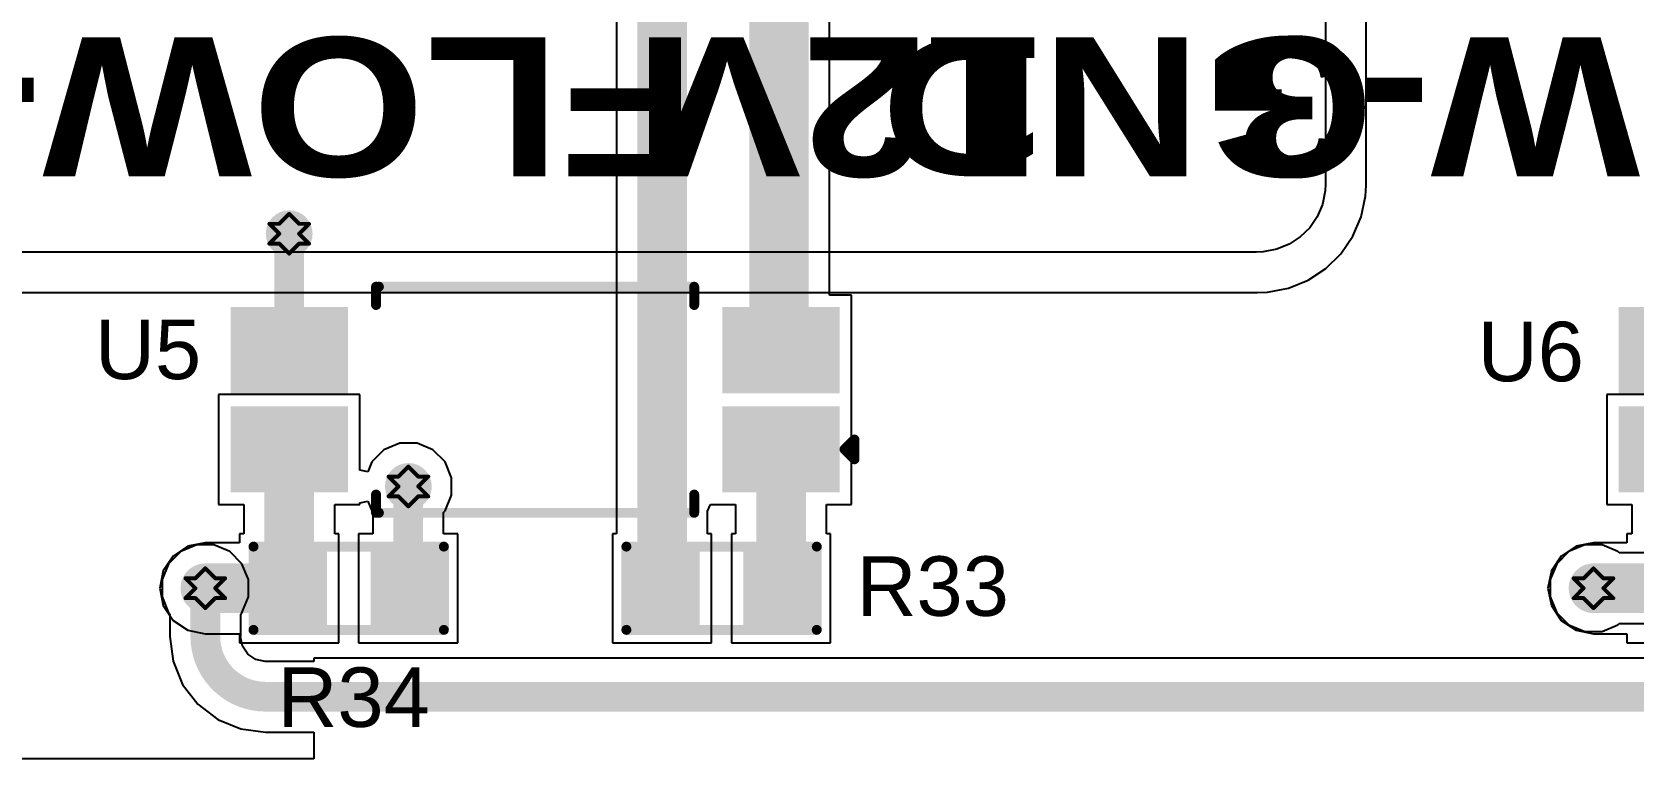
# Model space of a CAD drawing. Header units: inches. Extents: x -25 to 209, y 65 to 158.
# Drawn here: x 8.44 to 28.96, y 95.91 to 105.21 of the extents above; entities that cross this region are included whole.
import ezdxf

# ---------------------------------------------------------------- set-up
doc = ezdxf.new("R2010")
doc.units = ezdxf.units.IN
for name, color, linetype in [('Bottom Layer', 5, 'Continuous'), ('Drill Drawing', 1, 'Continuous'), ('Top Layer', 1, 'Continuous'), ('Top Overlay', 2, 'Continuous'), ('Top Paste', 8, 'Continuous'), ('Top Solder', 216, 'Continuous'), ('Via Holes', 16, 'Continuous')]:
    doc.layers.add(name, color=color, linetype=linetype)
doc.styles.add('Arial', font='', dxfattribs={"height": 0.2})
doc.styles.add('Arial Black_Bold', font='', dxfattribs={"height": 0.2})
doc.styles.get('Arial').set_extended_font_data('Arial')
doc.styles.get('Arial Black_Bold').set_extended_font_data('Arial Black', bold=True)

# ---------------------------------------------------------------- blocks, each defined once
blk = doc.blocks.new('SOP_4_1_27_13')
at = {"layer": 'Top Layer'}
for points in [[(-3.80000129, 1.0849991), (-2.50000135, 1.0849991), (-2.50000135, 0.1850009), (-3.80000129, 0.1850009)], [(2.50000135, 1.0849991), (3.80000129, 1.0849991), (3.80000129, 0.1850009), (2.50000135, 0.1850009)], [(-3.79999875, -0.1850009), (-2.49999881, -0.1850009), (-2.49999881, -1.0849991), (-3.79999875, -1.0849991)], [(2.50000135, -0.18499836), (3.80000129, -0.18499836), (3.80000129, -1.08499656), (2.50000135, -1.08499656)]]:
    blk.add_hatch(color=1, dxfattribs=at).paths.add_polyline_path(points)
at = {"layer": 'Top Paste'}
for points in [[(-3.80000129, 1.0849991), (-2.50000135, 1.0849991), (-2.50000135, 0.1850009), (-3.80000129, 0.1850009)], [(2.50000135, 1.0849991), (3.80000129, 1.0849991), (3.80000129, 0.1850009), (2.50000135, 0.1850009)], [(-3.79999875, -0.1850009), (-2.49999881, -0.1850009), (-2.49999881, -1.0849991), (-3.79999875, -1.0849991)], [(2.50000135, -0.18499836), (3.80000129, -0.18499836), (3.80000129, -1.08499656), (2.50000135, -1.08499656)]]:
    blk.add_hatch(color=8, dxfattribs=at).paths.add_polyline_path(points)
at = {"layer": 'Top Solder'}
for points in [[(-3.90160129, 1.1865991), (-2.39840135, 1.1865991), (-2.39840135, 0.0834009), (-3.90160129, 0.0834009)], [(2.39840135, 1.1865991), (3.90160129, 1.1865991), (3.90160129, 0.0834009), (2.39840135, 0.0834009)], [(-3.90159875, -0.0834009), (-2.39839881, -0.0834009), (-2.39839881, -1.1865991), (-3.90159875, -1.1865991)], [(2.39840135, -0.08339836), (3.90160129, -0.08339836), (3.90160129, -1.18659656), (2.39840135, -1.18659656)]]:
    blk.add_hatch(color=216, dxfattribs=at).paths.add_polyline_path(points)
at = {"layer": 'Top Overlay'}
for points in [[(2.00099422, 1.4478, 0.127, 0.127, 0), (-2.03760578, 1.4478, 0.127, 0.127, 0)], [(-2.03760578, 1.4478, 0.127, 0.127, 0), (-2.03760578, 1.21359422, 0.127, 0.127, 0)], [(2.03760832, 1.4478, 0.127, 0.127, 0), (2.03760832, 1.21359168, 0.127, 0.127, 0)], [(-4.089399999999999, 0.7619999999999999, 0.127, 0.127, 0), (-4.089399999999999, 0.508, 0.127, 0.127, 0)], [(-3.96240254, 0.6349974599999999, 0.127, 0.127, 0), (-4.089399999999999, 0.7619999999999999, 0.127, 0.127, 0)], [(-3.96240254, 0.6349974599999999, 0.127, 0.127, 0), (-4.089399999999999, 0.508, 0.127, 0.127, 0)], [(-2.03760832, -1.21359422, 0.127, 0.127, 0), (-2.03760832, -1.44779746, 0.127, 0.127, 0)], [(2.03761086, -1.44779746, 0.127, 0.127, 0), (2.03760832, -1.21359422, 0.127, 0.127, 0)], [(2.00099676, -1.44779746, 0.127, 0.127, 0), (-2.03760832, -1.44779746, 0.127, 0.127, 0)]]:
    blk.add_lwpolyline(points, format="xyseb", dxfattribs=at)
for points in [[(-2.06935578, 1.4478, 0.0635, 0.0635, 1), (-2.00585578, 1.4478, 0.0635, 0.0635, 1)], [(-2.06935578, 1.4478, 0.0635, 0.0635, 1), (-2.00585578, 1.4478, 0.0635, 0.0635, 1)], [(1.96924422, 1.4478, 0.0635, 0.0635, 1), (2.03274422, 1.4478, 0.0635, 0.0635, 1)], [(2.00585832, 1.4478, 0.0635, 0.0635, 1), (2.06935832, 1.4478, 0.0635, 0.0635, 1)], [(-2.06935578, 1.21359422, 0.0635, 0.0635, 1), (-2.00585578, 1.21359422, 0.0635, 0.0635, 1)], [(2.00585832, 1.21359168, 0.0635, 0.0635, 1), (2.06935832, 1.21359168, 0.0635, 0.0635, 1)], [(-4.12115, 0.7619999999999999, 0.0635, 0.0635, 1), (-4.05765, 0.7619999999999999, 0.0635, 0.0635, 1)], [(-4.12115, 0.7619999999999999, 0.0635, 0.0635, 1), (-4.05765, 0.7619999999999999, 0.0635, 0.0635, 1)], [(-3.99415254, 0.6349974599999999, 0.0635, 0.0635, 1), (-3.93065254, 0.6349974599999999, 0.0635, 0.0635, 1)], [(-3.99415254, 0.6349974599999999, 0.0635, 0.0635, 1), (-3.93065254, 0.6349974599999999, 0.0635, 0.0635, 1)], [(-4.12115, 0.508, 0.0635, 0.0635, 1), (-4.05765, 0.508, 0.0635, 0.0635, 1)], [(-4.12115, 0.508, 0.0635, 0.0635, 1), (-4.05765, 0.508, 0.0635, 0.0635, 1)], [(-2.06935832, -1.21359422, 0.0635, 0.0635, 1), (-2.00585832, -1.21359422, 0.0635, 0.0635, 1)], [(2.00585832, -1.21359422, 0.0635, 0.0635, 1), (2.06935832, -1.21359422, 0.0635, 0.0635, 1)], [(-2.06935832, -1.44779746, 0.0635, 0.0635, 1), (-2.00585832, -1.44779746, 0.0635, 0.0635, 1)], [(-2.06935832, -1.44779746, 0.0635, 0.0635, 1), (-2.00585832, -1.44779746, 0.0635, 0.0635, 1)], [(1.96924676, -1.44779746, 0.0635, 0.0635, 1), (2.03274676, -1.44779746, 0.0635, 0.0635, 1)], [(2.00586086, -1.44779746, 0.0635, 0.0635, 1), (2.06936086, -1.44779746, 0.0635, 0.0635, 1)]]:
    blk.add_lwpolyline(points, format="xyseb", close=True, dxfattribs=at)
blk = doc.blocks.new('SOP_4_1_27_14')
at = {"layer": 'Top Layer'}
for points in [[(-3.79999875, 1.0849991), (-2.49999881, 1.0849991), (-2.49999881, 0.1850009), (-3.79999875, 0.1850009)], [(2.50000135, 1.08499656), (3.80000129, 1.08499656), (3.80000129, 0.18499836), (2.50000135, 0.18499836)], [(-3.80000129, -0.1850009), (-2.50000135, -0.1850009), (-2.50000135, -1.0849991), (-3.80000129, -1.0849991)], [(2.50000135, -0.1850009), (3.80000129, -0.1850009), (3.80000129, -1.0849991), (2.50000135, -1.0849991)]]:
    blk.add_hatch(color=1, dxfattribs=at).paths.add_polyline_path(points)
at = {"layer": 'Top Paste'}
for points in [[(-3.79999875, 1.0849991), (-2.49999881, 1.0849991), (-2.49999881, 0.1850009), (-3.79999875, 0.1850009)], [(2.50000135, 1.08499656), (3.80000129, 1.08499656), (3.80000129, 0.18499836), (2.50000135, 0.18499836)], [(-3.80000129, -0.1850009), (-2.50000135, -0.1850009), (-2.50000135, -1.0849991), (-3.80000129, -1.0849991)], [(2.50000135, -0.1850009), (3.80000129, -0.1850009), (3.80000129, -1.0849991), (2.50000135, -1.0849991)]]:
    blk.add_hatch(color=8, dxfattribs=at).paths.add_polyline_path(points)
at = {"layer": 'Top Solder'}
for points in [[(-3.90159875, 1.1865991), (-2.39839881, 1.1865991), (-2.39839881, 0.0834009), (-3.90159875, 0.0834009)], [(2.39840135, 1.18659656), (3.90160129, 1.18659656), (3.90160129, 0.08339836), (2.39840135, 0.08339836)], [(-3.90160129, -0.0834009), (-2.39840135, -0.0834009), (-2.39840135, -1.1865991), (-3.90160129, -1.1865991)], [(2.39840135, -0.0834009), (3.90160129, -0.0834009), (3.90160129, -1.1865991), (2.39840135, -1.1865991)]]:
    blk.add_hatch(color=216, dxfattribs=at).paths.add_polyline_path(points)
at = {"layer": 'Top Overlay'}
for points in [[(2.00099676, 1.44779746, 0.127, 0.127, 0), (-2.03760832, 1.44779746, 0.127, 0.127, 0)], [(-2.03760832, 1.44779746, 0.127, 0.127, 0), (-2.03760832, 1.21359422, 0.127, 0.127, 0)], [(2.03761086, 1.44779746, 0.127, 0.127, 0), (2.03760832, 1.21359422, 0.127, 0.127, 0)], [(-4.089399999999999, 0.7619999999999999, 0.127, 0.127, 0), (-4.089399999999999, 0.508, 0.127, 0.127, 0)], [(-3.9624, 0.635, 0.127, 0.127, 0), (-4.089399999999999, 0.7619999999999999, 0.127, 0.127, 0)], [(-3.9624, 0.635, 0.127, 0.127, 0), (-4.089399999999999, 0.508, 0.127, 0.127, 0)], [(-2.03760578, -1.21359422, 0.127, 0.127, 0), (-2.03760578, -1.4478, 0.127, 0.127, 0)], [(2.03760832, -1.21359168, 0.127, 0.127, 0), (2.03760832, -1.4478, 0.127, 0.127, 0)], [(2.00099422, -1.4478, 0.127, 0.127, 0), (-2.03760578, -1.4478, 0.127, 0.127, 0)]]:
    blk.add_lwpolyline(points, format="xyseb", dxfattribs=at)
for points in [[(-2.06935832, 1.44779746, 0.0635, 0.0635, 1), (-2.00585832, 1.44779746, 0.0635, 0.0635, 1)], [(-2.06935832, 1.44779746, 0.0635, 0.0635, 1), (-2.00585832, 1.44779746, 0.0635, 0.0635, 1)], [(1.96924676, 1.44779746, 0.0635, 0.0635, 1), (2.03274676, 1.44779746, 0.0635, 0.0635, 1)], [(2.00586086, 1.44779746, 0.0635, 0.0635, 1), (2.06936086, 1.44779746, 0.0635, 0.0635, 1)], [(-2.06935832, 1.21359422, 0.0635, 0.0635, 1), (-2.00585832, 1.21359422, 0.0635, 0.0635, 1)], [(2.00585832, 1.21359422, 0.0635, 0.0635, 1), (2.06935832, 1.21359422, 0.0635, 0.0635, 1)], [(-4.12115, 0.7619999999999999, 0.0635, 0.0635, 1), (-4.05765, 0.7619999999999999, 0.0635, 0.0635, 1)], [(-4.12115, 0.7619999999999999, 0.0635, 0.0635, 1), (-4.05765, 0.7619999999999999, 0.0635, 0.0635, 1)], [(-3.99415, 0.635, 0.0635, 0.0635, 1), (-3.93065, 0.635, 0.0635, 0.0635, 1)], [(-3.99415, 0.635, 0.0635, 0.0635, 1), (-3.93065, 0.635, 0.0635, 0.0635, 1)], [(-4.12115, 0.508, 0.0635, 0.0635, 1), (-4.05765, 0.508, 0.0635, 0.0635, 1)], [(-4.12115, 0.508, 0.0635, 0.0635, 1), (-4.05765, 0.508, 0.0635, 0.0635, 1)], [(-2.06935578, -1.21359422, 0.0635, 0.0635, 1), (-2.00585578, -1.21359422, 0.0635, 0.0635, 1)], [(2.00585832, -1.21359168, 0.0635, 0.0635, 1), (2.06935832, -1.21359168, 0.0635, 0.0635, 1)], [(-2.06935578, -1.4478, 0.0635, 0.0635, 1), (-2.00585578, -1.4478, 0.0635, 0.0635, 1)], [(-2.06935578, -1.4478, 0.0635, 0.0635, 1), (-2.00585578, -1.4478, 0.0635, 0.0635, 1)], [(1.96924422, -1.4478, 0.0635, 0.0635, 1), (2.03274422, -1.4478, 0.0635, 0.0635, 1)], [(2.00585832, -1.4478, 0.0635, 0.0635, 1), (2.06935832, -1.4478, 0.0635, 0.0635, 1)]]:
    blk.add_lwpolyline(points, format="xyseb", close=True, dxfattribs=at)
blk = doc.blocks.new('R___0603_24')
at = {"layer": 'Top Layer'}
for points in [[(-0.3809999999999999, 0.4445), (-0.3810000000000001, -0.4445), (-1.143, -0.4445), (-1.143, 0.4445)], [(1.143, 0.4445), (1.143, -0.4445), (0.3809999999999999, -0.4445), (0.3810000000000001, 0.4445)]]:
    blk.add_hatch(color=1, dxfattribs=at).paths.add_polyline_path(points)
at = {"layer": 'Top Paste'}
for points in [[(-0.3809999999999999, 0.4445), (-0.3810000000000001, -0.4445), (-1.143, -0.4445), (-1.143, 0.4445)], [(1.143, 0.4445), (1.143, -0.4445), (0.3809999999999999, -0.4445), (0.3810000000000001, 0.4445)]]:
    blk.add_hatch(color=8, dxfattribs=at).paths.add_polyline_path(points)
at = {"layer": 'Top Solder'}
for points in [[(-0.2793999999999999, 0.5460999999999999), (-0.2794, -0.5461), (-1.2446, -0.5460999999999999), (-1.2446, 0.5461)], [(1.2446, 0.5460999999999999), (1.2446, -0.5461), (0.2793999999999999, -0.5460999999999999), (0.2794, 0.5461)]]:
    blk.add_hatch(color=216, dxfattribs=at).paths.add_polyline_path(points)
at = {"layer": 'Top Overlay'}
for points in [[(-1.2192, 0.5334, 0.127, 0.127, 0), (1.2192, 0.5334, 0.127, 0.127, 0)], [(-1.2192, -0.5334, 0.127, 0.127, 0), (-1.2192, 0.5334, 0.127, 0.127, 0)], [(1.2192, -0.5334, 0.127, 0.127, 0), (1.2192, 0.5334, 0.127, 0.127, 0)], [(-1.2192, -0.5334, 0.127, 0.127, 0), (1.2192, -0.5334, 0.127, 0.127, 0)]]:
    blk.add_lwpolyline(points, format="xyseb", dxfattribs=at)
for points in [[(-1.25095, 0.5334, 0.0635, 0.0635, 1), (-1.18745, 0.5334, 0.0635, 0.0635, 1)], [(-1.25095, 0.5334, 0.0635, 0.0635, 1), (-1.18745, 0.5334, 0.0635, 0.0635, 1)], [(1.18745, 0.5334, 0.0635, 0.0635, 1), (1.25095, 0.5334, 0.0635, 0.0635, 1)], [(1.18745, 0.5334, 0.0635, 0.0635, 1), (1.25095, 0.5334, 0.0635, 0.0635, 1)], [(-1.25095, -0.5334, 0.0635, 0.0635, 1), (-1.18745, -0.5334, 0.0635, 0.0635, 1)], [(-1.25095, -0.5334, 0.0635, 0.0635, 1), (-1.18745, -0.5334, 0.0635, 0.0635, 1)], [(1.18745, -0.5334, 0.0635, 0.0635, 1), (1.25095, -0.5334, 0.0635, 0.0635, 1)], [(1.18745, -0.5334, 0.0635, 0.0635, 1), (1.25095, -0.5334, 0.0635, 0.0635, 1)]]:
    blk.add_lwpolyline(points, format="xyseb", close=True, dxfattribs=at)
blk = doc.blocks.new('R___0603_25')
at = {"layer": 'Top Layer'}
for points in [[(-0.3809999999999999, 0.4445), (-0.3810000000000001, -0.4445), (-1.143, -0.4445), (-1.143, 0.4445)], [(1.143, 0.4445), (1.143, -0.4445), (0.3809999999999999, -0.4445), (0.3810000000000001, 0.4445)]]:
    blk.add_hatch(color=1, dxfattribs=at).paths.add_polyline_path(points)
at = {"layer": 'Top Paste'}
for points in [[(-0.3809999999999999, 0.4445), (-0.3810000000000001, -0.4445), (-1.143, -0.4445), (-1.143, 0.4445)], [(1.143, 0.4445), (1.143, -0.4445), (0.3809999999999999, -0.4445), (0.3810000000000001, 0.4445)]]:
    blk.add_hatch(color=8, dxfattribs=at).paths.add_polyline_path(points)
at = {"layer": 'Top Solder'}
for points in [[(-0.2793999999999999, 0.5460999999999999), (-0.2794, -0.5461), (-1.2446, -0.5460999999999999), (-1.2446, 0.5461)], [(1.2446, 0.5460999999999999), (1.2446, -0.5461), (0.2793999999999999, -0.5460999999999999), (0.2794, 0.5461)]]:
    blk.add_hatch(color=216, dxfattribs=at).paths.add_polyline_path(points)
at = {"layer": 'Top Overlay'}
for points in [[(-1.2192, 0.5334, 0.127, 0.127, 0), (1.2192, 0.5334, 0.127, 0.127, 0)], [(-1.2192, -0.5333974599999999, 0.127, 0.127, 0), (-1.2192, 0.5334, 0.127, 0.127, 0)], [(1.2192, -0.5333974599999999, 0.127, 0.127, 0), (1.2192, 0.5334, 0.127, 0.127, 0)], [(-1.2192, -0.5333974599999999, 0.127, 0.127, 0), (1.2192, -0.5333974599999999, 0.127, 0.127, 0)]]:
    blk.add_lwpolyline(points, format="xyseb", dxfattribs=at)
for points in [[(-1.25095, 0.5334, 0.0635, 0.0635, 1), (-1.18745, 0.5334, 0.0635, 0.0635, 1)], [(-1.25095, 0.5334, 0.0635, 0.0635, 1), (-1.18745, 0.5334, 0.0635, 0.0635, 1)], [(1.18745, 0.5334, 0.0635, 0.0635, 1), (1.25095, 0.5334, 0.0635, 0.0635, 1)], [(1.18745, 0.5334, 0.0635, 0.0635, 1), (1.25095, 0.5334, 0.0635, 0.0635, 1)], [(-1.25095, -0.5333974599999999, 0.0635, 0.0635, 1), (-1.18745, -0.5333974599999999, 0.0635, 0.0635, 1)], [(-1.25095, -0.5333974599999999, 0.0635, 0.0635, 1), (-1.18745, -0.5333974599999999, 0.0635, 0.0635, 1)], [(1.18745, -0.5333974599999999, 0.0635, 0.0635, 1), (1.25095, -0.5333974599999999, 0.0635, 0.0635, 1)], [(1.18745, -0.5333974599999999, 0.0635, 0.0635, 1), (1.25095, -0.5333974599999999, 0.0635, 0.0635, 1)]]:
    blk.add_lwpolyline(points, format="xyseb", close=True, dxfattribs=at)

msp = doc.modelspace()

# ---------------------------------------------------------------- hatches: boundary and pattern name
at = {"layer": 'Bottom Layer'}
h = msp.add_hatch(color=5, dxfattribs=at)
edge = h.paths.add_edge_path()
edge.add_arc((11.7339999, 102.632002), 0.2999994, 0, 360)
h = msp.add_hatch(color=5, dxfattribs=at)
edge = h.paths.add_edge_path()
edge.add_arc((13.26079136, 99.39586419999999), 0.2999994, 0, 360)
h = msp.add_hatch(color=5, dxfattribs=at)
edge = h.paths.add_edge_path()
edge.add_arc((10.65959768, 98.09300168), 0.2999994, 0, 360)
h = msp.add_hatch(color=5, dxfattribs=at)
edge = h.paths.add_edge_path()
edge.add_arc((28.43959767999999, 98.09283912), 0.2999994, 0, 360)
at = {"layer": 'Top Layer'}
h = msp.add_hatch(color=1, dxfattribs=at)
edge = h.paths.add_edge_path()
edge.add_arc((11.7339999, 102.632002), 0.2999994, 0, 360)
h = msp.add_hatch(color=1, dxfattribs=at)
edge = h.paths.add_edge_path()
edge.add_arc((13.26079136, 99.39586419999999), 0.2999994, 0, 360)
h = msp.add_hatch(color=1, dxfattribs=at)
edge = h.paths.add_edge_path()
edge.add_arc((10.65959768, 98.09300168), 0.2999994, 0, 360)
h = msp.add_hatch(color=1, dxfattribs=at)
edge = h.paths.add_edge_path()
edge.add_arc((28.43959767999999, 98.09283912), 0.2999994, 0, 360)
at = {"layer": 'Via Holes'}
h = msp.add_hatch(color=7, dxfattribs=at)
edge = h.paths.add_edge_path()
edge.add_arc((11.7339999, 102.632002), 0.1499997, 0, 360)
h = msp.add_hatch(color=7, dxfattribs=at)
edge = h.paths.add_edge_path()
edge.add_arc((13.26079136, 99.39586419999999), 0.1499997, 0, 360)
h = msp.add_hatch(color=7, dxfattribs=at)
edge = h.paths.add_edge_path()
edge.add_arc((10.65959768, 98.09300168), 0.1499997, 0, 360)
h = msp.add_hatch(color=7, dxfattribs=at)
edge = h.paths.add_edge_path()
edge.add_arc((28.43959767999999, 98.09283912), 0.1499997, 0, 360)

# ---------------------------------------------------------------- linework, layer by layer
at = {"layer": 'Bottom Layer'}
for p, q in [((25.00904828, 113.52699672), (25.00904828, 103.26617142)), ((25.527, 103.251), (25.527, 113.52699672)), ((25.00904828, 103.26617142), (25.00424006, 103.18363412)), ((25.51909298, 103.11536908), (25.52699492, 103.25099746)), ((25.52699492, 103.25099746), (25.527, 103.251)), ((24.96707478, 103.00531596), (24.90084174, 102.84945902)), ((25.00424006, 103.18363412), (24.96707478, 103.00531596)), ((25.46372098, 102.8496927), (25.51909298, 103.11536908)), ((24.90084174, 102.84945902), (24.80545966, 102.70950248)), ((25.35757692, 102.5999218), (25.46372098, 102.8496927)), ((24.68462678, 102.59086416), (24.54296082, 102.49807796)), ((24.80545966, 102.70950248), (24.68462678, 102.59086416)), ((25.20474258, 102.37566266), (25.35757692, 102.5999218)), ((24.11967998, 102.39733648), (-10.23620762, 102.39733394)), ((24.20691374, 102.40081374), (24.11967998, 102.39733648)), ((24.38589738, 102.4347075), (24.20691374, 102.40081374)), ((24.54296082, 102.49807796), (24.38589738, 102.4347075)), ((24.78406524, 102.03683428), (25.01109298, 102.18552842)), ((25.01109298, 102.18552842), (25.20474258, 102.37566266)), ((24.53239188, 101.93529016), (24.78406524, 102.03683428)), ((-10.23620762, 101.87938222), (24.12999492, 101.87938476)), ((24.12999492, 101.87938476), (24.26574268, 101.8847975)), ((24.26574268, 101.8847975), (24.53239188, 101.93529016)), ((10.34578322, 98.56266038), (10.18993898, 98.40681614)), ((10.54939978, 98.64700108), (10.34578322, 98.56266038)), ((10.76979558, 98.64700108), (10.54939978, 98.64700108)), ((10.97341214, 98.56266038), (10.76979558, 98.64700108)), ((11.12925638, 98.40681614), (10.97341214, 98.56266038)), ((28.12578322, 98.56249781999999), (27.96993898, 98.40665358)), ((28.32939978, 98.64683851999999), (28.12578322, 98.56249781999999)), ((28.54979558, 98.64683851999999), (28.32939978, 98.64683851999999)), ((28.75341214, 98.56249781999999), (28.54979558, 98.64683851999999)), ((28.76986372, 98.54604624), (28.75341214, 98.56249781999999)), ((48.48791165999999, 98.54604624), (28.76986372, 98.54604624)), ((10.18993898, 98.40681614), (10.10559828, 98.20319957999999)), ((11.21359708, 98.20319957999999), (11.12925638, 98.40681614)), ((27.96993898, 98.40665358), (27.88559828, 98.20303702)), ((10.10559828, 98.20319957999999), (10.10559828, 97.98280377999998)), ((11.21359708, 97.98280377999998), (11.21359708, 98.20319957999999)), ((27.88559828, 98.20303702), (27.88559828, 97.98264121999999)), ((10.10559828, 97.98280377999998), (10.18993898, 97.77918722)), ((11.12925638, 97.77918722), (11.21359708, 97.98280377999998)), ((27.88559828, 97.98264121999999), (27.96993898, 97.77902465999999)), ((10.18993898, 97.77918722), (10.20639056, 97.76273563999999)), ((10.20639056, 97.76273563999999), (10.20639056, 97.47537528)), ((11.1128048, 97.76273563999999), (11.12925638, 97.77918722)), ((11.1128048, 97.47537528), (11.1128048, 97.76273563999999)), ((27.96993898, 97.77902465999999), (28.12578322, 97.62318042)), ((10.20639056, 97.47537528), (10.2046024, 97.47537528)), ((10.2046024, 97.47537528), (10.24640572, 97.15783972)), ((11.11172022, 97.46991682), (11.1128048, 97.47537528)), ((11.1350552, 97.3525993), (11.11172022, 97.46991682)), ((28.12578322, 97.62318042), (28.32939978, 97.53883971999998)), ((28.32939978, 97.53883971999998), (28.54979558, 97.53883971999998)), ((28.54979558, 97.53883971999998), (28.75341214, 97.62318042)), ((28.75341214, 97.62318042), (28.76986372, 97.63963199999999)), ((28.76986372, 97.63963199999999), (29.21, 97.63963199999999)), ((11.20460294, 97.24851518), (11.1350552, 97.3525993)), ((10.24640572, 97.15783972), (10.36897088, 96.86194496)), ((11.30868706, 97.17896744), (11.20460294, 97.24851518)), ((11.42600458, 97.15563245999999), (11.30868706, 97.17896744)), ((11.43146304, 97.15671704), (11.42600458, 97.15563245999999)), ((12.04781436, 97.15671704), (11.43146304, 97.15671704)), ((12.85078964, 97.19519042), (12.04781436, 97.19519042)), ((12.04781436, 97.19519042), (12.04781436, 97.15671704)), ((29.21, 97.19519804), (12.85078964, 97.19519042)), ((10.36897088, 96.86194496), (10.56394128, 96.60785351999999)), ((10.56394128, 96.60785351999999), (10.81803272, 96.41288311999999)), ((10.81803272, 96.41288311999999), (11.11392748, 96.29031796)), ((11.11392748, 96.29031796), (11.43146304, 96.24851464)), ((11.43146304, 96.24851464), (11.43146304, 96.25030279999999)), ((11.43146304, 96.25030279999999), (12.04781436, 96.25030279999999)), ((12.04781436, 96.25030279999999), (12.04781436, 95.90673224)), ((12.04781436, 95.90673224), (-6.102819899999999, 95.90673224))]:
    msp.add_line(p, q, dxfattribs=at)
for points in [[(10.65959768, 97.47537528, 0.3809999999999999, 0.3809999999999999, 0), (10.65959768, 98.09300168, 0.3809999999999999, 0.3809999999999999, 0)], [(28.43959767999999, 98.09283912, 0.3809999999999999, 0.3809999999999999, 0), (67.2954458, 98.09283912, 0.3809999999999999, 0.3809999999999999, 0)], [(11.43146304, 96.70350992, 0.3809999999999999, 0.3809999999999999, -0.4142135623730951), (10.65959768, 97.47537528, 0.3809999999999999, 0.3809999999999999, 0)], [(11.43146304, 96.70350992, 0.3809999999999999, 0.3809999999999999, 0), (67.29556772, 96.70350992, 0.3809999999999999, 0.3809999999999999, 0)]]:
    msp.add_lwpolyline(points, format="xyseb", dxfattribs=at)
for points in [[(10.56434768, 98.09300168, 0.1905, 0.1905, 1), (10.75484768, 98.09300168, 0.1905, 0.1905, 1)], [(28.34434768, 98.09283912, 0.1905, 0.1905, 1), (28.53484768, 98.09283912, 0.1905, 0.1905, 1)], [(10.56434768, 97.47537528, 0.1905, 0.1905, 1), (10.75484768, 97.47537528, 0.1905, 0.1905, 1)], [(10.56434768, 97.47537528, 0.1905, 0.1905, 1), (10.75484768, 97.47537528, 0.1905, 0.1905, 1)], [(11.33621304, 96.70350992, 0.1905, 0.1905, 1), (11.52671304, 96.70350992, 0.1905, 0.1905, 1)], [(11.33621304, 96.70350992, 0.1905, 0.1905, 1), (11.52671304, 96.70350992, 0.1905, 0.1905, 1)]]:
    msp.add_lwpolyline(points, format="xyseb", close=True, dxfattribs=at)
at = {"layer": 'Drill Drawing'}
for points in [[(11.6069999, 102.759002, 0.0508, 0.0508, 0), (11.7339999, 102.886002, 0.0508, 0.0508, 0)], [(11.7339999, 102.886002, 0.0508, 0.0508, 0), (11.8609999, 102.759002, 0.0508, 0.0508, 0)], [(11.4799999, 102.759002, 0.0508, 0.0508, 0), (11.6069999, 102.632002, 0.0508, 0.0508, 0)], [(11.4799999, 102.759002, 0.0508, 0.0508, 0), (11.6069999, 102.759002, 0.0508, 0.0508, 0)], [(11.4799999, 102.505002, 0.0508, 0.0508, 0), (11.6069999, 102.632002, 0.0508, 0.0508, 0)], [(11.8609999, 102.759002, 0.0508, 0.0508, 0), (11.9879999, 102.759002, 0.0508, 0.0508, 0)], [(11.8609999, 102.632002, 0.0508, 0.0508, 0), (11.9879999, 102.759002, 0.0508, 0.0508, 0)], [(11.8609999, 102.632002, 0.0508, 0.0508, 0), (11.9879999, 102.505002, 0.0508, 0.0508, 0)], [(11.4799999, 102.505002, 0.0508, 0.0508, 0), (11.6069999, 102.505002, 0.0508, 0.0508, 0)], [(11.6069999, 102.505002, 0.0508, 0.0508, 0), (11.7339999, 102.378002, 0.0508, 0.0508, 0)], [(11.7339999, 102.378002, 0.0508, 0.0508, 0), (11.8609999, 102.505002, 0.0508, 0.0508, 0)], [(11.8609999, 102.505002, 0.0508, 0.0508, 0), (11.9879999, 102.505002, 0.0508, 0.0508, 0)], [(13.00679136, 99.52286419999999, 0.0508, 0.0508, 0), (13.13379136, 99.39586419999999, 0.0508, 0.0508, 0)], [(13.00679136, 99.52286419999999, 0.0508, 0.0508, 0), (13.13379136, 99.52286419999999, 0.0508, 0.0508, 0)], [(13.13379136, 99.52286419999999, 0.0508, 0.0508, 0), (13.26079136, 99.6498642, 0.0508, 0.0508, 0)], [(13.26079136, 99.6498642, 0.0508, 0.0508, 0), (13.38779136, 99.52286419999999, 0.0508, 0.0508, 0)], [(13.38779136, 99.52286419999999, 0.0508, 0.0508, 0), (13.51479136, 99.52286419999999, 0.0508, 0.0508, 0)], [(13.38779136, 99.39586419999999, 0.0508, 0.0508, 0), (13.51479136, 99.52286419999999, 0.0508, 0.0508, 0)], [(13.00679136, 99.2688642, 0.0508, 0.0508, 0), (13.13379136, 99.39586419999999, 0.0508, 0.0508, 0)], [(13.38779136, 99.39586419999999, 0.0508, 0.0508, 0), (13.51479136, 99.2688642, 0.0508, 0.0508, 0)], [(13.00679136, 99.2688642, 0.0508, 0.0508, 0), (13.13379136, 99.2688642, 0.0508, 0.0508, 0)], [(13.13379136, 99.2688642, 0.0508, 0.0508, 0), (13.26079136, 99.1418642, 0.0508, 0.0508, 0)], [(13.26079136, 99.1418642, 0.0508, 0.0508, 0), (13.38779136, 99.2688642, 0.0508, 0.0508, 0)], [(13.38779136, 99.2688642, 0.0508, 0.0508, 0), (13.51479136, 99.2688642, 0.0508, 0.0508, 0)], [(10.53259768, 98.22000168, 0.0508, 0.0508, 0), (10.65959768, 98.34700167999999, 0.0508, 0.0508, 0)], [(10.65959768, 98.34700167999999, 0.0508, 0.0508, 0), (10.78659768, 98.22000168, 0.0508, 0.0508, 0)], [(28.31259768, 98.21983912, 0.0508, 0.0508, 0), (28.43959767999999, 98.34683912, 0.0508, 0.0508, 0)], [(28.43959767999999, 98.34683912, 0.0508, 0.0508, 0), (28.56659768, 98.21983912, 0.0508, 0.0508, 0)], [(10.40559768, 98.22000168, 0.0508, 0.0508, 0), (10.53259768, 98.09300168, 0.0508, 0.0508, 0)], [(10.40559768, 98.22000168, 0.0508, 0.0508, 0), (10.53259768, 98.22000168, 0.0508, 0.0508, 0)], [(10.40559768, 97.96600168, 0.0508, 0.0508, 0), (10.53259768, 98.09300168, 0.0508, 0.0508, 0)], [(10.78659768, 98.22000168, 0.0508, 0.0508, 0), (10.91359768, 98.22000168, 0.0508, 0.0508, 0)], [(10.78659768, 98.09300168, 0.0508, 0.0508, 0), (10.91359768, 98.22000168, 0.0508, 0.0508, 0)], [(10.78659768, 98.09300168, 0.0508, 0.0508, 0), (10.91359768, 97.96600168, 0.0508, 0.0508, 0)], [(28.18559768, 98.21983912, 0.0508, 0.0508, 0), (28.31259768, 98.09283912, 0.0508, 0.0508, 0)], [(28.18559768, 98.21983912, 0.0508, 0.0508, 0), (28.31259768, 98.21983912, 0.0508, 0.0508, 0)], [(28.18559768, 97.96583912, 0.0508, 0.0508, 0), (28.31259768, 98.09283912, 0.0508, 0.0508, 0)], [(28.56659768, 98.21983912, 0.0508, 0.0508, 0), (28.69359768, 98.21983912, 0.0508, 0.0508, 0)], [(28.56659768, 98.09283912, 0.0508, 0.0508, 0), (28.69359768, 98.21983912, 0.0508, 0.0508, 0)], [(28.56659768, 98.09283912, 0.0508, 0.0508, 0), (28.69359768, 97.96583912, 0.0508, 0.0508, 0)], [(10.40559768, 97.96600168, 0.0508, 0.0508, 0), (10.53259768, 97.96600168, 0.0508, 0.0508, 0)], [(10.53259768, 97.96600168, 0.0508, 0.0508, 0), (10.65959768, 97.83900168, 0.0508, 0.0508, 0)], [(10.65959768, 97.83900168, 0.0508, 0.0508, 0), (10.78659768, 97.96600168, 0.0508, 0.0508, 0)], [(10.78659768, 97.96600168, 0.0508, 0.0508, 0), (10.91359768, 97.96600168, 0.0508, 0.0508, 0)], [(28.18559768, 97.96583912, 0.0508, 0.0508, 0), (28.31259768, 97.96583912, 0.0508, 0.0508, 0)], [(28.31259768, 97.96583912, 0.0508, 0.0508, 0), (28.43959767999999, 97.83883912, 0.0508, 0.0508, 0)], [(28.43959767999999, 97.83883912, 0.0508, 0.0508, 0), (28.56659768, 97.96583912, 0.0508, 0.0508, 0)], [(28.56659768, 97.96583912, 0.0508, 0.0508, 0), (28.69359768, 97.96583912, 0.0508, 0.0508, 0)]]:
    msp.add_lwpolyline(points, format="xyseb", dxfattribs=at)
for points in [[(11.7212999, 102.886002, 0.0254, 0.0254, 1), (11.7466999, 102.886002, 0.0254, 0.0254, 1)], [(11.7212999, 102.886002, 0.0254, 0.0254, 1), (11.7466999, 102.886002, 0.0254, 0.0254, 1)], [(11.4672999, 102.759002, 0.0254, 0.0254, 1), (11.4926999, 102.759002, 0.0254, 0.0254, 1)], [(11.4672999, 102.759002, 0.0254, 0.0254, 1), (11.4926999, 102.759002, 0.0254, 0.0254, 1)], [(11.5942999, 102.759002, 0.0254, 0.0254, 1), (11.6196999, 102.759002, 0.0254, 0.0254, 1)], [(11.5942999, 102.759002, 0.0254, 0.0254, 1), (11.6196999, 102.759002, 0.0254, 0.0254, 1)], [(11.5942999, 102.632002, 0.0254, 0.0254, 1), (11.6196999, 102.632002, 0.0254, 0.0254, 1)], [(11.5942999, 102.632002, 0.0254, 0.0254, 1), (11.6196999, 102.632002, 0.0254, 0.0254, 1)], [(11.8482999, 102.759002, 0.0254, 0.0254, 1), (11.8736999, 102.759002, 0.0254, 0.0254, 1)], [(11.8482999, 102.759002, 0.0254, 0.0254, 1), (11.8736999, 102.759002, 0.0254, 0.0254, 1)], [(11.8482999, 102.632002, 0.0254, 0.0254, 1), (11.8736999, 102.632002, 0.0254, 0.0254, 1)], [(11.8482999, 102.632002, 0.0254, 0.0254, 1), (11.8736999, 102.632002, 0.0254, 0.0254, 1)], [(11.9752999, 102.759002, 0.0254, 0.0254, 1), (12.0006999, 102.759002, 0.0254, 0.0254, 1)], [(11.9752999, 102.759002, 0.0254, 0.0254, 1), (12.0006999, 102.759002, 0.0254, 0.0254, 1)], [(11.4672999, 102.505002, 0.0254, 0.0254, 1), (11.4926999, 102.505002, 0.0254, 0.0254, 1)], [(11.4672999, 102.505002, 0.0254, 0.0254, 1), (11.4926999, 102.505002, 0.0254, 0.0254, 1)], [(11.5942999, 102.505002, 0.0254, 0.0254, 1), (11.6196999, 102.505002, 0.0254, 0.0254, 1)], [(11.5942999, 102.505002, 0.0254, 0.0254, 1), (11.6196999, 102.505002, 0.0254, 0.0254, 1)], [(11.7212999, 102.378002, 0.0254, 0.0254, 1), (11.7466999, 102.378002, 0.0254, 0.0254, 1)], [(11.7212999, 102.378002, 0.0254, 0.0254, 1), (11.7466999, 102.378002, 0.0254, 0.0254, 1)], [(11.8482999, 102.505002, 0.0254, 0.0254, 1), (11.8736999, 102.505002, 0.0254, 0.0254, 1)], [(11.8482999, 102.505002, 0.0254, 0.0254, 1), (11.8736999, 102.505002, 0.0254, 0.0254, 1)], [(11.9752999, 102.505002, 0.0254, 0.0254, 1), (12.0006999, 102.505002, 0.0254, 0.0254, 1)], [(11.9752999, 102.505002, 0.0254, 0.0254, 1), (12.0006999, 102.505002, 0.0254, 0.0254, 1)], [(12.99409136, 99.52286419999999, 0.0254, 0.0254, 1), (13.01949136, 99.52286419999999, 0.0254, 0.0254, 1)], [(12.99409136, 99.52286419999999, 0.0254, 0.0254, 1), (13.01949136, 99.52286419999999, 0.0254, 0.0254, 1)], [(13.12109136, 99.52286419999999, 0.0254, 0.0254, 1), (13.14649136, 99.52286419999999, 0.0254, 0.0254, 1)], [(13.12109136, 99.52286419999999, 0.0254, 0.0254, 1), (13.14649136, 99.52286419999999, 0.0254, 0.0254, 1)], [(13.24809136, 99.6498642, 0.0254, 0.0254, 1), (13.27349136, 99.6498642, 0.0254, 0.0254, 1)], [(13.24809136, 99.6498642, 0.0254, 0.0254, 1), (13.27349136, 99.6498642, 0.0254, 0.0254, 1)], [(13.37509136, 99.52286419999999, 0.0254, 0.0254, 1), (13.40049136, 99.52286419999999, 0.0254, 0.0254, 1)], [(13.37509136, 99.52286419999999, 0.0254, 0.0254, 1), (13.40049136, 99.52286419999999, 0.0254, 0.0254, 1)], [(13.50209136, 99.52286419999999, 0.0254, 0.0254, 1), (13.52749136, 99.52286419999999, 0.0254, 0.0254, 1)], [(13.50209136, 99.52286419999999, 0.0254, 0.0254, 1), (13.52749136, 99.52286419999999, 0.0254, 0.0254, 1)], [(13.12109136, 99.39586419999999, 0.0254, 0.0254, 1), (13.14649136, 99.39586419999999, 0.0254, 0.0254, 1)], [(13.12109136, 99.39586419999999, 0.0254, 0.0254, 1), (13.14649136, 99.39586419999999, 0.0254, 0.0254, 1)], [(13.37509136, 99.39586419999999, 0.0254, 0.0254, 1), (13.40049136, 99.39586419999999, 0.0254, 0.0254, 1)], [(13.37509136, 99.39586419999999, 0.0254, 0.0254, 1), (13.40049136, 99.39586419999999, 0.0254, 0.0254, 1)], [(12.99409136, 99.2688642, 0.0254, 0.0254, 1), (13.01949136, 99.2688642, 0.0254, 0.0254, 1)], [(12.99409136, 99.2688642, 0.0254, 0.0254, 1), (13.01949136, 99.2688642, 0.0254, 0.0254, 1)], [(13.12109136, 99.2688642, 0.0254, 0.0254, 1), (13.14649136, 99.2688642, 0.0254, 0.0254, 1)], [(13.12109136, 99.2688642, 0.0254, 0.0254, 1), (13.14649136, 99.2688642, 0.0254, 0.0254, 1)], [(13.24809136, 99.1418642, 0.0254, 0.0254, 1), (13.27349136, 99.1418642, 0.0254, 0.0254, 1)], [(13.24809136, 99.1418642, 0.0254, 0.0254, 1), (13.27349136, 99.1418642, 0.0254, 0.0254, 1)], [(13.37509136, 99.2688642, 0.0254, 0.0254, 1), (13.40049136, 99.2688642, 0.0254, 0.0254, 1)], [(13.37509136, 99.2688642, 0.0254, 0.0254, 1), (13.40049136, 99.2688642, 0.0254, 0.0254, 1)], [(13.50209136, 99.2688642, 0.0254, 0.0254, 1), (13.52749136, 99.2688642, 0.0254, 0.0254, 1)], [(13.50209136, 99.2688642, 0.0254, 0.0254, 1), (13.52749136, 99.2688642, 0.0254, 0.0254, 1)], [(10.64689768, 98.34700167999999, 0.0254, 0.0254, 1), (10.67229768, 98.34700167999999, 0.0254, 0.0254, 1)], [(10.64689768, 98.34700167999999, 0.0254, 0.0254, 1), (10.67229768, 98.34700167999999, 0.0254, 0.0254, 1)], [(28.42689768, 98.34683912, 0.0254, 0.0254, 1), (28.45229768, 98.34683912, 0.0254, 0.0254, 1)], [(28.42689768, 98.34683912, 0.0254, 0.0254, 1), (28.45229768, 98.34683912, 0.0254, 0.0254, 1)], [(10.39289768, 98.22000168, 0.0254, 0.0254, 1), (10.41829768, 98.22000168, 0.0254, 0.0254, 1)], [(10.39289768, 98.22000168, 0.0254, 0.0254, 1), (10.41829768, 98.22000168, 0.0254, 0.0254, 1)], [(10.51989768, 98.22000168, 0.0254, 0.0254, 1), (10.54529768, 98.22000168, 0.0254, 0.0254, 1)], [(10.51989768, 98.22000168, 0.0254, 0.0254, 1), (10.54529768, 98.22000168, 0.0254, 0.0254, 1)], [(10.51989768, 98.09300168, 0.0254, 0.0254, 1), (10.54529768, 98.09300168, 0.0254, 0.0254, 1)], [(10.51989768, 98.09300168, 0.0254, 0.0254, 1), (10.54529768, 98.09300168, 0.0254, 0.0254, 1)], [(10.77389768, 98.22000168, 0.0254, 0.0254, 1), (10.79929768, 98.22000168, 0.0254, 0.0254, 1)], [(10.77389768, 98.22000168, 0.0254, 0.0254, 1), (10.79929768, 98.22000168, 0.0254, 0.0254, 1)], [(10.77389768, 98.09300168, 0.0254, 0.0254, 1), (10.79929768, 98.09300168, 0.0254, 0.0254, 1)], [(10.77389768, 98.09300168, 0.0254, 0.0254, 1), (10.79929768, 98.09300168, 0.0254, 0.0254, 1)], [(10.90089768, 98.22000168, 0.0254, 0.0254, 1), (10.92629768, 98.22000168, 0.0254, 0.0254, 1)], [(10.90089768, 98.22000168, 0.0254, 0.0254, 1), (10.92629768, 98.22000168, 0.0254, 0.0254, 1)], [(28.17289768, 98.21983912, 0.0254, 0.0254, 1), (28.19829768, 98.21983912, 0.0254, 0.0254, 1)], [(28.17289768, 98.21983912, 0.0254, 0.0254, 1), (28.19829768, 98.21983912, 0.0254, 0.0254, 1)], [(28.29989768, 98.21983912, 0.0254, 0.0254, 1), (28.32529768, 98.21983912, 0.0254, 0.0254, 1)], [(28.29989768, 98.21983912, 0.0254, 0.0254, 1), (28.32529768, 98.21983912, 0.0254, 0.0254, 1)], [(28.29989768, 98.09283912, 0.0254, 0.0254, 1), (28.32529768, 98.09283912, 0.0254, 0.0254, 1)], [(28.29989768, 98.09283912, 0.0254, 0.0254, 1), (28.32529768, 98.09283912, 0.0254, 0.0254, 1)], [(28.55389768, 98.21983912, 0.0254, 0.0254, 1), (28.57929768, 98.21983912, 0.0254, 0.0254, 1)], [(28.55389768, 98.21983912, 0.0254, 0.0254, 1), (28.57929768, 98.21983912, 0.0254, 0.0254, 1)], [(28.55389768, 98.09283912, 0.0254, 0.0254, 1), (28.57929768, 98.09283912, 0.0254, 0.0254, 1)], [(28.55389768, 98.09283912, 0.0254, 0.0254, 1), (28.57929768, 98.09283912, 0.0254, 0.0254, 1)], [(28.68089768, 98.21983912, 0.0254, 0.0254, 1), (28.70629768, 98.21983912, 0.0254, 0.0254, 1)], [(28.68089768, 98.21983912, 0.0254, 0.0254, 1), (28.70629768, 98.21983912, 0.0254, 0.0254, 1)], [(10.39289768, 97.96600168, 0.0254, 0.0254, 1), (10.41829768, 97.96600168, 0.0254, 0.0254, 1)], [(10.39289768, 97.96600168, 0.0254, 0.0254, 1), (10.41829768, 97.96600168, 0.0254, 0.0254, 1)], [(10.51989768, 97.96600168, 0.0254, 0.0254, 1), (10.54529768, 97.96600168, 0.0254, 0.0254, 1)], [(10.51989768, 97.96600168, 0.0254, 0.0254, 1), (10.54529768, 97.96600168, 0.0254, 0.0254, 1)], [(10.77389768, 97.96600168, 0.0254, 0.0254, 1), (10.79929768, 97.96600168, 0.0254, 0.0254, 1)], [(10.77389768, 97.96600168, 0.0254, 0.0254, 1), (10.79929768, 97.96600168, 0.0254, 0.0254, 1)], [(10.90089768, 97.96600168, 0.0254, 0.0254, 1), (10.92629768, 97.96600168, 0.0254, 0.0254, 1)], [(10.90089768, 97.96600168, 0.0254, 0.0254, 1), (10.92629768, 97.96600168, 0.0254, 0.0254, 1)], [(28.17289768, 97.96583912, 0.0254, 0.0254, 1), (28.19829768, 97.96583912, 0.0254, 0.0254, 1)], [(28.17289768, 97.96583912, 0.0254, 0.0254, 1), (28.19829768, 97.96583912, 0.0254, 0.0254, 1)], [(28.29989768, 97.96583912, 0.0254, 0.0254, 1), (28.32529768, 97.96583912, 0.0254, 0.0254, 1)], [(28.29989768, 97.96583912, 0.0254, 0.0254, 1), (28.32529768, 97.96583912, 0.0254, 0.0254, 1)], [(28.55389768, 97.96583912, 0.0254, 0.0254, 1), (28.57929768, 97.96583912, 0.0254, 0.0254, 1)], [(28.55389768, 97.96583912, 0.0254, 0.0254, 1), (28.57929768, 97.96583912, 0.0254, 0.0254, 1)], [(28.68089768, 97.96583912, 0.0254, 0.0254, 1), (28.70629768, 97.96583912, 0.0254, 0.0254, 1)], [(28.68089768, 97.96583912, 0.0254, 0.0254, 1), (28.70629768, 97.96583912, 0.0254, 0.0254, 1)], [(10.64689768, 97.83900168, 0.0254, 0.0254, 1), (10.67229768, 97.83900168, 0.0254, 0.0254, 1)], [(10.64689768, 97.83900168, 0.0254, 0.0254, 1), (10.67229768, 97.83900168, 0.0254, 0.0254, 1)], [(28.42689768, 97.83883912, 0.0254, 0.0254, 1), (28.45229768, 97.83883912, 0.0254, 0.0254, 1)], [(28.42689768, 97.83883912, 0.0254, 0.0254, 1), (28.45229768, 97.83883912, 0.0254, 0.0254, 1)]]:
    msp.add_lwpolyline(points, format="xyseb", close=True, dxfattribs=at)
at = {"layer": 'Top Layer'}
for p, q in [((18.65535258, 101.84500078), (18.65535258, 109.7384521)), ((15.92730622, 108.57504828), (15.92730622, 98.79133912)), ((18.9379987, 101.84500078), (18.65535258, 101.84500078)), ((18.9379987, 100.43700258), (18.9379987, 101.84500078)), ((12.63799606, 100.57500332), (10.82999866, 100.57500332)), ((10.82999866, 100.57500332), (10.82999866, 99.16700511999998)), ((12.63799606, 99.60547008), (12.63799606, 100.57500332)), ((30.4179986, 100.57500078), (28.6100012, 100.57500078)), ((28.6100012, 100.57500078), (28.6100012, 99.16700257999999)), ((18.93799616, 99.16700257999999), (18.93799616, 100.43700258)), ((18.93799616, 100.43700258), (18.9379987, 100.43700258)), ((13.15059346, 99.94986359999999), (12.9469769, 99.86552289999999)), ((13.37098926, 99.94986359999999), (13.15059346, 99.94986359999999)), ((13.57460582, 99.86552289999999), (13.37098926, 99.94986359999999)), ((12.9469769, 99.86552289999999), (12.79113266, 99.70967866)), ((13.73045006, 99.70967866), (13.57460582, 99.86552289999999)), ((12.73959606, 99.58525929999999), (12.63799606, 99.60547008)), ((12.79113266, 99.70967866), (12.73959606, 99.58525929999999)), ((13.81479076, 99.5060621), (13.73045006, 99.70967866)), ((13.81479076, 99.2856663), (13.81479076, 99.5060621)), ((10.82999866, 99.16700511999998), (11.15130358, 99.16700511999998)), ((11.15130358, 99.16700511999998), (11.15130358, 98.79150168)), ((12.31669622, 98.79150168), (12.31669622, 99.16700511999998)), ((12.31669622, 99.16700511999998), (12.63799606, 99.16700511999998)), ((12.63799606, 99.18625832), (12.73959606, 99.20646909999999)), ((12.63799606, 99.16700511999998), (12.63799606, 99.18625832)), ((12.73959606, 99.20646909999999), (12.79113266, 99.08204973999999)), ((13.73045006, 99.08204973999999), (13.81479076, 99.2856663)), ((17.09269886, 99.08085085999998), (17.1300013, 99.16700257999999)), ((17.1300013, 99.16700257999999), (17.45130622, 99.16700257999999)), ((17.45130622, 99.16700257999999), (17.45130622, 98.79133912)), ((18.61669886, 98.79133912), (18.61669886, 99.16700257999999)), ((18.61669886, 99.16700257999999), (18.93799616, 99.16700257999999)), ((28.6100012, 99.16700257999999), (28.93130358, 99.16700257999999)), ((28.93130358, 99.16700257999999), (28.93130358, 98.79133912)), ((12.79113266, 99.08204973999999), (12.80479532, 99.06838708)), ((12.80479532, 99.06838708), (12.80479532, 98.79150168)), ((13.71120956, 99.06280923999999), (13.73045006, 99.08204973999999)), ((13.71120956, 98.79150168), (13.71120956, 99.06280923999999)), ((17.09269886, 98.79133912), (17.09269886, 99.08085085999998)), ((11.15130358, 98.79150168), (11.0989999, 98.79150168)), ((11.0989999, 98.79150168), (11.0989999, 98.675698)), ((12.3689999, 98.79150168), (12.31669622, 98.79150168)), ((12.3689999, 97.39450168), (12.3689999, 98.79150168)), ((12.80479532, 98.79150168), (12.6229999, 98.79150168)), ((12.6229999, 98.79150168), (12.6229999, 97.39450168)), ((13.8929999, 98.79150168), (13.71120956, 98.79150168)), ((13.8929999, 97.39450168), (13.8929999, 98.79150168)), ((15.92730622, 98.79133912), (15.87500254, 98.79133912)), ((15.87500254, 98.79133912), (15.87500254, 97.39433912)), ((17.14500254, 98.79133912), (17.09269886, 98.79133912)), ((17.14500254, 97.39433912), (17.14500254, 98.79133912)), ((17.45130622, 98.79133912), (17.39900254, 98.79133912)), ((17.39900254, 98.79133912), (17.39900254, 97.39433912)), ((18.66900254, 98.79133912), (18.61669886, 98.79133912)), ((18.66900254, 97.39433912), (18.66900254, 98.79133912)), ((28.93130358, 98.79133912), (28.86587571999999, 98.79133912)), ((28.86587571999999, 98.79133912), (28.86587571999999, 98.67553543999999)), ((10.24756904, 98.50503031999999), (10.12125738, 98.31599082)), ((10.43660854, 98.63134198), (10.24756904, 98.50503031999999)), ((10.65959768, 98.675698), (10.43660854, 98.63134198)), ((11.0989999, 98.675698), (10.65959768, 98.675698)), ((28.02756904, 98.50486776), (27.90125738, 98.31582825999999)), ((28.21660854, 98.63117942), (28.02756904, 98.50486776)), ((28.43959767999999, 98.67553543999999), (28.21660854, 98.63117942)), ((28.86587571999999, 98.67553543999999), (28.43959767999999, 98.67553543999999)), ((10.12125738, 98.31599082), (10.07690136, 98.09300168)), ((27.90125738, 98.31582825999999), (27.85690136, 98.09283912)), ((10.07690136, 98.09300168), (10.12125738, 97.87001254)), ((27.85690136, 98.09283912), (27.90125738, 97.86984998)), ((10.12125738, 97.87001254), (10.24756904, 97.68097304)), ((27.90125738, 97.86984998), (28.02756904, 97.68081048)), ((10.24756904, 97.68097304), (10.43660854, 97.55466138)), ((28.02756904, 97.68081048), (28.21660854, 97.55449881999999)), ((10.43660854, 97.55466138), (10.65959768, 97.51030535999999)), ((10.65959768, 97.51030535999999), (11.0989999, 97.51030535999999)), ((11.0989999, 97.51030535999999), (11.0989999, 97.39450168)), ((28.21660854, 97.55449881999999), (28.43959767999999, 97.5101428)), ((28.43959767999999, 97.5101428), (28.86587571999999, 97.5101428)), ((28.86587571999999, 97.5101428), (28.86587571999999, 97.39433912)), ((11.0989999, 97.39450168), (12.3689999, 97.39450168)), ((12.6229999, 97.39450168), (13.8929999, 97.39450168)), ((15.87500254, 97.39433912), (17.14500254, 97.39433912)), ((17.39900254, 97.39433912), (18.66900254, 97.39433912)), ((28.86587571999999, 97.39433912), (30.13587572, 97.39433912))]:
    msp.add_line(p, q, dxfattribs=at)
for points in [[(18.00791166, 101.16709002, 0.7619999999999999, 0.7619999999999999, 0), (18.00791166, 111.31900012, 0.7619999999999999, 0.7619999999999999, 0)], [(16.51000254, 98.09283912, 0.635, 0.635, 0), (16.51000254, 109.7384521, 0.635, 0.635, 0)], [(11.7339999, 102.632002, 0.3809999999999999, 0.3809999999999999, 0), (11.73400244, 102.63199946, 0.3809999999999999, 0.3809999999999999, 0)], [(11.73400244, 101.14100168, 0.3809999999999999, 0.3809999999999999, 0), (11.73400244, 102.63199946, 0.3809999999999999, 0.3809999999999999, 0)], [(18.034, 101.14100168, 0.3809999999999999, 0.3809999999999999, -0.4142135623730951), (18.00791166, 101.16709002, 0.3809999999999999, 0.3809999999999999, 0)], [(11.7339999, 98.09300168, 0.635, 0.635, 0), (11.7339999, 99.87100167999999, 0.635, 0.635, 0)], [(18.03400254, 98.09283912, 0.635, 0.635, 0), (18.03400254, 99.87100167999999, 0.635, 0.635, 0)], [(13.25800244, 99.39307528, 0.3809999999999999, 0.3809999999999999, 0), (13.26079136, 99.39586419999999, 0.3809999999999999, 0.3809999999999999, 0)], [(13.25800244, 98.09300422, 0.3809999999999999, 0.3809999999999999, 0), (13.25800244, 99.39307528, 0.3809999999999999, 0.3809999999999999, 0)], [(10.65959768, 98.09300168, 0.635, 0.635, 0), (11.7339999, 98.09300168, 0.635, 0.635, 0)], [(28.43959767999999, 98.09283912, 0.635, 0.635, 0), (29.50087572, 98.09283912, 0.635, 0.635, 0)]]:
    msp.add_lwpolyline(points, format="xyseb", dxfattribs=at)
for points in [[(11.6387499, 102.632002, 0.1905, 0.1905, 1), (11.8292499, 102.632002, 0.1905, 0.1905, 1)], [(11.63875244, 102.63199946, 0.1905, 0.1905, 1), (11.82925244, 102.63199946, 0.1905, 0.1905, 1)], [(11.63875244, 102.63199946, 0.1905, 0.1905, 1), (11.82925244, 102.63199946, 0.1905, 0.1905, 1)], [(17.81741166, 101.16709002, 0.3809999999999999, 0.3809999999999999, 1), (18.19841166, 101.16709002, 0.3809999999999999, 0.3809999999999999, 1)], [(11.63875244, 101.14100168, 0.1905, 0.1905, 1), (11.82925244, 101.14100168, 0.1905, 0.1905, 1)], [(17.91266166, 101.16709002, 0.1905, 0.1905, 1), (18.10316166, 101.16709002, 0.1905, 0.1905, 1)], [(17.93875, 101.14100168, 0.1905, 0.1905, 1), (18.12925, 101.14100168, 0.1905, 0.1905, 1)], [(11.5752499, 99.87100167999999, 0.3175, 0.3175, 1), (11.8927499, 99.87100167999999, 0.3175, 0.3175, 1)], [(17.87525254, 99.87100167999999, 0.3175, 0.3175, 1), (18.19275254, 99.87100167999999, 0.3175, 0.3175, 1)], [(13.16275244, 99.39307528, 0.1905, 0.1905, 1), (13.35325244, 99.39307528, 0.1905, 0.1905, 1)], [(13.16275244, 99.39307528, 0.1905, 0.1905, 1), (13.35325244, 99.39307528, 0.1905, 0.1905, 1)], [(13.16554136, 99.39586419999999, 0.1905, 0.1905, 1), (13.35604136, 99.39586419999999, 0.1905, 0.1905, 1)], [(10.50084768, 98.09300168, 0.3175, 0.3175, 1), (10.81834768, 98.09300168, 0.3175, 0.3175, 1)], [(11.5752499, 98.09300168, 0.3175, 0.3175, 1), (11.8927499, 98.09300168, 0.3175, 0.3175, 1)], [(11.5752499, 98.09300168, 0.3175, 0.3175, 1), (11.8927499, 98.09300168, 0.3175, 0.3175, 1)], [(13.16275244, 98.09300422, 0.1905, 0.1905, 1), (13.35325244, 98.09300422, 0.1905, 0.1905, 1)], [(16.35125254, 98.09283912, 0.3175, 0.3175, 1), (16.66875254, 98.09283912, 0.3175, 0.3175, 1)], [(17.87525254, 98.09283912, 0.3175, 0.3175, 1), (18.19275254, 98.09283912, 0.3175, 0.3175, 1)], [(28.28084768, 98.09283912, 0.3175, 0.3175, 1), (28.59834768, 98.09283912, 0.3175, 0.3175, 1)]]:
    msp.add_lwpolyline(points, format="xyseb", close=True, dxfattribs=at)

# ---------------------------------------------------------------- block references
at = {"rotation": 180}
for name, p in [('SOP_4_1_27_14', (14.88399868, 100.50600168)), ('SOP_4_1_27_13', (32.66400122, 100.50600168))]:
    msp.add_blockref(name, p, dxfattribs=at)
for name, p in [('R___0603_24', (12.4959999, 98.09300168)), ('R___0603_25', (17.27200254, 98.09283912))]:
    msp.add_blockref(name, p)

# ---------------------------------------------------------------- texts
at = {"layer": 'Top Overlay', "style": 'Arial Black_Bold'}
for s, p in [('GND   FLOW-2   12V', (25.62791166, 105.14518722)), ('GND   FLOW-3   12V', (43.40791166, 105.14518722))]:
    msp.add_text(s, height=1.778, rotation=180, dxfattribs=at).set_placement(p)
at = {"layer": 'Top Overlay', "style": 'Arial'}
for s, p in [('U5', (9.246029259999998, 100.7704233)), ('U6', (26.9562707, 100.7429913)), ('R33', (18.9995302, 97.73932445999999)), ('R34', (11.5827302, 96.31692446))]:
    msp.add_text(s, height=0.7619999999999999, dxfattribs=at).set_placement(p)

doc.saveas('drawing.dxf')
